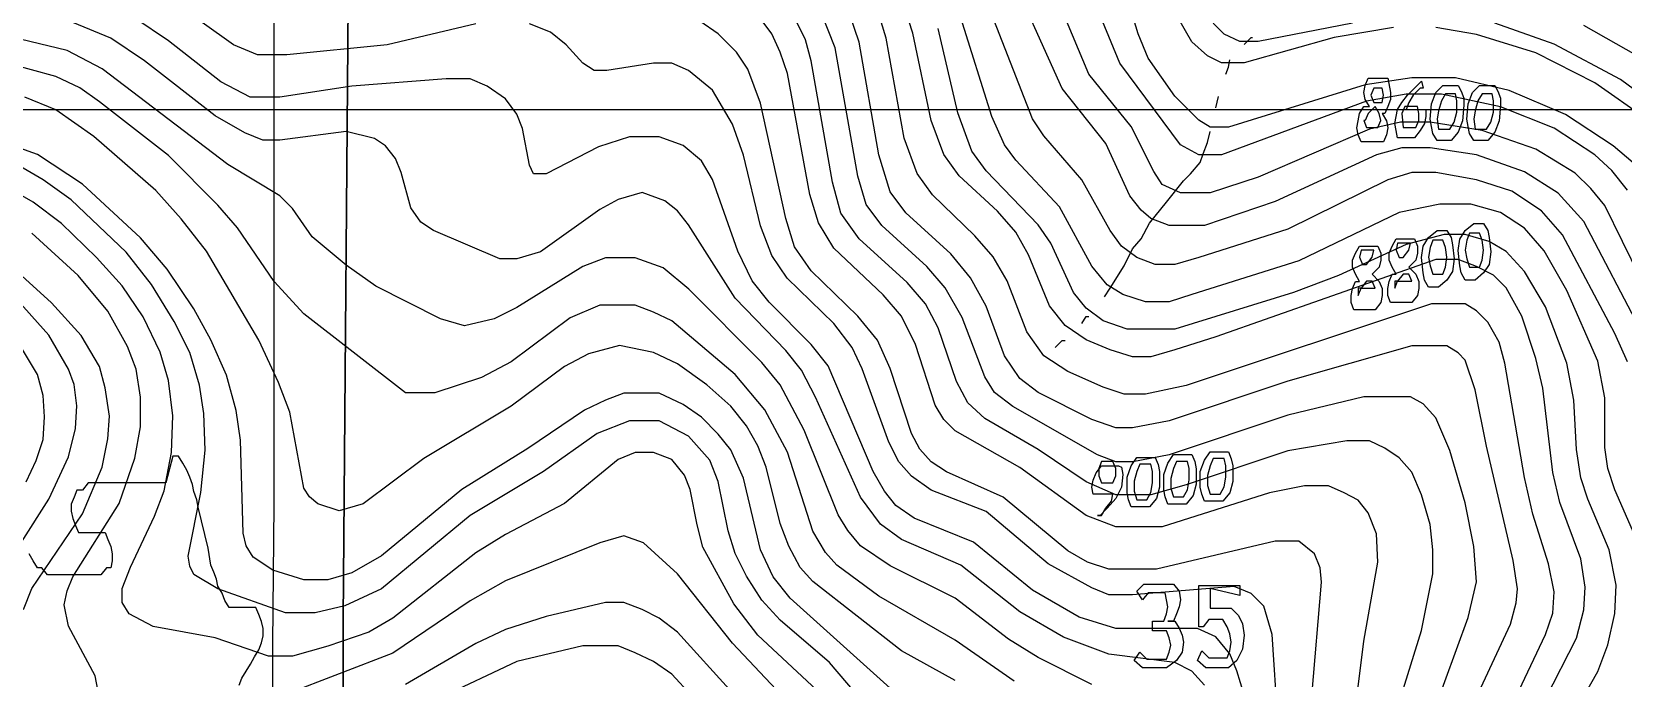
# Model space of a CAD drawing. Extents: x -0.49 to 6.91, y -0.57 to 8.11.
# Drawn here: x 0.709 to 1.304, y 0.327 to 0.569 of the extents above; entities that cross this region are included whole.
import ezdxf

# ---------------------------------------------------------------- set-up
doc = ezdxf.new("R2010")
doc.units = 0
for name, color, linetype in [('Elevations', 7, 'CONTINUOUS'), ('Grid', 7, 'CONTINUOUS'), ('topo', 7, 'CONTINUOUS'), ('topo_grid', 7, 'CONTINUOUS'), ('water', 7, 'CONTINUOUS'), ('white', 7, 'CONTINUOUS')]:
    doc.layers.add(name, color=color, linetype=linetype)

msp = doc.modelspace()

# ---------------------------------------------------------------- linework, layer by layer
at = {"layer": 'Elevations', "color": 1}
for points in [[(1.21727, 0.545937), (1.21727, 0.545937), (1.21727, 0.543291), (1.216217, 0.540646), (1.215161, 0.538), (1.214108, 0.538), (1.215688, 0.535354), (1.216214, 0.532708), (1.215688, 0.530062), (1.214635, 0.527416), (1.212526, 0.527416), (1.209891, 0.527416), (1.207782, 0.527416), (1.2062, 0.527416), (1.205144, 0.530062), (1.204618, 0.532708), (1.205144, 0.535354), (1.205671, 0.538), (1.207253, 0.540646), (1.209362, 0.540646), (1.20778, 0.543291), (1.207253, 0.545937), (1.20778, 0.548583), (1.208835, 0.551229), (1.210944, 0.551229), (1.213053, 0.551229), (1.216216, 0.551229)], [(1.224124, 0.542233), (1.223071, 0.539587), (1.226234, 0.539587), (1.227816, 0.539587), (1.229398, 0.539587), (1.230451, 0.539587), (1.230451, 0.536941), (1.229925, 0.534296), (1.228342, 0.53165), (1.226234, 0.529004), (1.223598, 0.529004), (1.22149, 0.529004), (1.219907, 0.529004), (1.219381, 0.53165), (1.218854, 0.534296), (1.219381, 0.536941), (1.219907, 0.539587), (1.22149, 0.542233), (1.223598, 0.544879), (1.226234, 0.547525), (1.228869, 0.550171), (1.229398, 0.547525), (1.228342, 0.547525), (1.225707, 0.544879)], [(1.243632, 0.546466), (1.244688, 0.543821), (1.244688, 0.541175), (1.244161, 0.535354), (1.242579, 0.531121), (1.239944, 0.527946), (1.23678, 0.527946), (1.234671, 0.527946), (1.233089, 0.530591), (1.232562, 0.533237), (1.232036, 0.535883), (1.232562, 0.541704), (1.234144, 0.545937), (1.23678, 0.548583), (1.240471, 0.548583), (1.242579, 0.548583)], [(1.257341, 0.546466), (1.258394, 0.543821), (1.258394, 0.541175), (1.257868, 0.535354), (1.256285, 0.531121), (1.25365, 0.527946), (1.250487, 0.527946), (1.248378, 0.527946), (1.246796, 0.530591), (1.24627, 0.533237), (1.245743, 0.535883), (1.24627, 0.541704), (1.247852, 0.545937), (1.250487, 0.548583), (1.254177, 0.548583), (1.256286, 0.548583)], [(1.210943, 0.542233), (1.211996, 0.542233), (1.214107, 0.542233), (1.214634, 0.544879), (1.214107, 0.547525), (1.212525, 0.547525), (1.210943, 0.547525), (1.20989, 0.544879)], [(1.235196, 0.532232), (1.236778, 0.532232), (1.239413, 0.532232), (1.240996, 0.534878), (1.242051, 0.538582), (1.242051, 0.542815), (1.241522, 0.545461), (1.23994, 0.545461), (1.237831, 0.545461), (1.236249, 0.542815), (1.235193, 0.539111), (1.234667, 0.535936)], [(1.248905, 0.532232), (1.250485, 0.532232), (1.253122, 0.532232), (1.254702, 0.534878), (1.255758, 0.538582), (1.255758, 0.542815), (1.255231, 0.545461), (1.253649, 0.545461), (1.25154, 0.545461), (1.249958, 0.542815), (1.248905, 0.539111), (1.248379, 0.535936)], [(1.208307, 0.532761), (1.209889, 0.532761), (1.212525, 0.532761), (1.213578, 0.535407), (1.213051, 0.538053), (1.211469, 0.540699), (1.208834, 0.538053), (1.207781, 0.535407), (1.207254, 0.535407)], [(1.222015, 0.532761), (1.224124, 0.532761), (1.225706, 0.532761), (1.226759, 0.532761), (1.227815, 0.535407), (1.227815, 0.538053), (1.227288, 0.540699), (1.225706, 0.540699), (1.224124, 0.540699), (1.222541, 0.540699), (1.221486, 0.538053)], [(1.239942, 0.491618), (1.240469, 0.488973), (1.240995, 0.483681), (1.240469, 0.478918), (1.23836, 0.475743), (1.235197, 0.473098), (1.233088, 0.473098), (1.231506, 0.473098), (1.229924, 0.475743), (1.229397, 0.478389), (1.228871, 0.48421), (1.229397, 0.488443), (1.231506, 0.491618), (1.23467, 0.494264), (1.236778, 0.494264), (1.238361, 0.494264)], [(1.25365, 0.494264), (1.254177, 0.491618), (1.254703, 0.486327), (1.254177, 0.481564), (1.252068, 0.478389), (1.248905, 0.475743), (1.246796, 0.475743), (1.245214, 0.475743), (1.243632, 0.478389), (1.243105, 0.481035), (1.242579, 0.486856), (1.243105, 0.491089), (1.245214, 0.494264), (1.248378, 0.49691), (1.250486, 0.49691), (1.252069, 0.49691)], [(1.21358, 0.485824), (1.21358, 0.483178), (1.213053, 0.480532), (1.210416, 0.477886), (1.213053, 0.475241), (1.214107, 0.472595), (1.214107, 0.469949), (1.21358, 0.467303), (1.211471, 0.464657), (1.208836, 0.464657), (1.206727, 0.464657), (1.204619, 0.464657), (1.203563, 0.464657), (1.20251, 0.467303), (1.20251, 0.469949), (1.203036, 0.472595), (1.204089, 0.475241), (1.205672, 0.475241), (1.204089, 0.477886), (1.203036, 0.480532), (1.203036, 0.483178), (1.204089, 0.485824), (1.205672, 0.48847), (1.20778, 0.48847), (1.209889, 0.48847), (1.211471, 0.48847), (1.212524, 0.48847)], [(1.227288, 0.48847), (1.227288, 0.485824), (1.226762, 0.483178), (1.224126, 0.480532), (1.226762, 0.477886), (1.227815, 0.475241), (1.227815, 0.472595), (1.227288, 0.469949), (1.225179, 0.467303), (1.222544, 0.467303), (1.220435, 0.467303), (1.218327, 0.467303), (1.217274, 0.467303), (1.216218, 0.469949), (1.216218, 0.472595), (1.216744, 0.475241), (1.2178, 0.477886), (1.219382, 0.477886), (1.2178, 0.480532), (1.216744, 0.483178), (1.216744, 0.485824), (1.2178, 0.48847), (1.219382, 0.491116), (1.221491, 0.491116), (1.2236, 0.491116), (1.225182, 0.491116), (1.226238, 0.491116)], [(1.220434, 0.484236), (1.222016, 0.484236), (1.224125, 0.486882), (1.224651, 0.489528), (1.223596, 0.489528), (1.221487, 0.489528), (1.219905, 0.489528), (1.219378, 0.486882)], [(1.233088, 0.477913), (1.23467, 0.477913), (1.236779, 0.477913), (1.237832, 0.480559), (1.238358, 0.484263), (1.237832, 0.487967), (1.236779, 0.490613), (1.235197, 0.490613), (1.233088, 0.490613), (1.232032, 0.487967), (1.231506, 0.484263), (1.232032, 0.481088)], [(1.246796, 0.480559), (1.248378, 0.480559), (1.250487, 0.480559), (1.25154, 0.483205), (1.252067, 0.486909), (1.25154, 0.490613), (1.250487, 0.493259), (1.248905, 0.493259), (1.246796, 0.493259), (1.245743, 0.490613), (1.245216, 0.486909), (1.245743, 0.483734)], [(1.206726, 0.481617), (1.208308, 0.481617), (1.210417, 0.484263), (1.210943, 0.486909), (1.20989, 0.486909), (1.207782, 0.486909), (1.206199, 0.486909), (1.205673, 0.484263)], [(1.219907, 0.475294), (1.222016, 0.475294), (1.223598, 0.475294), (1.224654, 0.475294), (1.22518, 0.475294), (1.22518, 0.475294), (1.224124, 0.477939), (1.222016, 0.477939), (1.219907, 0.475294), (1.218854, 0.475294), (1.218854, 0.472648)], [(1.206198, 0.472648), (1.208307, 0.472648), (1.209889, 0.472648), (1.210945, 0.472648), (1.211471, 0.472648), (1.211471, 0.472648), (1.210416, 0.475294), (1.208307, 0.475294), (1.206198, 0.472648), (1.205145, 0.472648), (1.205145, 0.470002)], [(1.157689, 0.408857), (1.158218, 0.406211), (1.158218, 0.40039), (1.157162, 0.396157), (1.154527, 0.392982), (1.151363, 0.392982), (1.149254, 0.392982), (1.147675, 0.392982), (1.146619, 0.395628), (1.146092, 0.398273), (1.146092, 0.404094), (1.147675, 0.408328), (1.149783, 0.411503), (1.153473, 0.411503), (1.155055, 0.411503), (1.156638, 0.411503)], [(1.116564, 0.405682), (1.117093, 0.403036), (1.116564, 0.398273), (1.114455, 0.39404), (1.111291, 0.390336), (1.108656, 0.38769), (1.1076, 0.38769), (1.109183, 0.38769), (1.110765, 0.390336), (1.112873, 0.392982), (1.1134, 0.395628), (1.112344, 0.395628), (1.110236, 0.395628), (1.108656, 0.395628), (1.107074, 0.395628), (1.106018, 0.395628), (1.105492, 0.398273), (1.106018, 0.400919), (1.107074, 0.403565), (1.109183, 0.406211), (1.111818, 0.406211), (1.113927, 0.406211), (1.115509, 0.406211)], [(1.109183, 0.399887), (1.110765, 0.399887), (1.112347, 0.399887), (1.113403, 0.399887), (1.114459, 0.402533), (1.114459, 0.405179), (1.113403, 0.407825), (1.111821, 0.407825), (1.110239, 0.407825), (1.109186, 0.407825), (1.108133, 0.405179), (1.108133, 0.402533)], [(1.130273, 0.40674), (1.1308, 0.404094), (1.1308, 0.398273), (1.129744, 0.39404), (1.127109, 0.390865), (1.123946, 0.390865), (1.121837, 0.390865), (1.120255, 0.390865), (1.119202, 0.393511), (1.118675, 0.396157), (1.118675, 0.401978), (1.120257, 0.406211), (1.122366, 0.409386), (1.126057, 0.409386), (1.127639, 0.409386), (1.129221, 0.409386)], [(1.122364, 0.393564), (1.123946, 0.393564), (1.126055, 0.393564), (1.127637, 0.39621), (1.128164, 0.399914), (1.128164, 0.404147), (1.127637, 0.406793), (1.125529, 0.406793), (1.12342, 0.406793), (1.122364, 0.404147), (1.121311, 0.400443), (1.121311, 0.396739)], [(1.143981, 0.407798), (1.144508, 0.405153), (1.144508, 0.399332), (1.143455, 0.395098), (1.140817, 0.391923), (1.137654, 0.391923), (1.135545, 0.391923), (1.133963, 0.391923), (1.13291, 0.394569), (1.132383, 0.397215), (1.132383, 0.403036), (1.133966, 0.407269), (1.136074, 0.410444), (1.139765, 0.410444), (1.141348, 0.410444), (1.14293, 0.410444)], [(1.136073, 0.394622), (1.137655, 0.394622), (1.139764, 0.394622), (1.141346, 0.397268), (1.141873, 0.400972), (1.141873, 0.405205), (1.141346, 0.407851), (1.139237, 0.407851), (1.137129, 0.407851), (1.136076, 0.405205), (1.13502, 0.401501), (1.13502, 0.397797)], [(1.149781, 0.39568), (1.151363, 0.39568), (1.153472, 0.39568), (1.155054, 0.398326), (1.155581, 0.40203), (1.155581, 0.406264), (1.155054, 0.40891), (1.152945, 0.40891), (1.150837, 0.40891), (1.149784, 0.406264), (1.148728, 0.40256), (1.148728, 0.398855)]]:
    msp.add_lwpolyline(points, close=True, dxfattribs=at)
at = {"layer": 'Grid', "color": 1}
for points in [[(0.823408, 0.000763), (0.82499, 0.139961), (0.825517, 0.348743), (0.827625, 0.610258), (1.035891, 0.613433), (1.244685, 0.616078), (1.452951, 0.619253), (1.661744, 0.622428), (1.665435, 0.414175), (1.669653, 0.20645), (1.671241, 0.000816)], [(0.006687, 0.604992), (0.207044, 0.604992), (0.413729, 0.607638), (0.620413, 0.607638), (0.827625, 0.610284), (0.825516, 0.34877), (0.82499, 0.139987), (0.823407, 0.00079)]]:
    msp.add_lwpolyline(points, dxfattribs=at)
for points in [[(1.136073, 0.36192), (1.138182, 0.359274), (1.138711, 0.356099), (1.138182, 0.353453), (1.137129, 0.350807), (1.136076, 0.348161), (1.133967, 0.348161), (1.136602, 0.348161), (1.138184, 0.345515), (1.13924, 0.34287), (1.139767, 0.340224), (1.13924, 0.33652), (1.137131, 0.333345), (1.13344, 0.330699), (1.128695, 0.330699), (1.124477, 0.330699), (1.121314, 0.333345), (1.123423, 0.33652), (1.126058, 0.333874), (1.128693, 0.333874), (1.131329, 0.333874), (1.133437, 0.333874), (1.134493, 0.33652), (1.13502, 0.339165), (1.134493, 0.341811), (1.133437, 0.344457), (1.131329, 0.344457), (1.128693, 0.344457), (1.128167, 0.344457), (1.128167, 0.348161), (1.130802, 0.348161), (1.132384, 0.348161), (1.13344, 0.350807), (1.133967, 0.353453), (1.13344, 0.356099), (1.132914, 0.358745), (1.131331, 0.358745), (1.128696, 0.358745), (1.126585, 0.358745), (1.124476, 0.356099), (1.122367, 0.359274), (1.125005, 0.36192), (1.129223, 0.36192), (1.132913, 0.36192)], [(1.149781, 0.360332), (1.149781, 0.352924), (1.151363, 0.352924), (1.153998, 0.352924), (1.157688, 0.352924), (1.160326, 0.350278), (1.161908, 0.347103), (1.162435, 0.34287), (1.161908, 0.337578), (1.1598, 0.333345), (1.156636, 0.330699), (1.152418, 0.330699), (1.1482, 0.330699), (1.145037, 0.333345), (1.146619, 0.337049), (1.149257, 0.334403), (1.151892, 0.334403), (1.154527, 0.334403), (1.15611, 0.334403), (1.157163, 0.337049), (1.157689, 0.340224), (1.157163, 0.343399), (1.15611, 0.346045), (1.154527, 0.34869), (1.151892, 0.34869), (1.149257, 0.34869), (1.147148, 0.346045), (1.145566, 0.346045), (1.145566, 0.36139), (1.160856, 0.36139), (1.160856, 0.357686)]]:
    msp.add_lwpolyline(points, close=True, dxfattribs=at)
at = {"layer": 'topo', "color": 2}
for points in [[(1.311649, 0.455503), (1.2895, 0.497704), (1.28001, 0.508287), (1.267356, 0.516225), (1.249429, 0.522575), (1.232031, 0.52522), (1.221486, 0.52522), (1.211995, 0.522575), (1.174034, 0.505112), (1.147671, 0.496116), (1.13449, 0.496116), (1.127636, 0.498762), (1.123945, 0.501937), (1.119727, 0.507229), (1.11076, 0.526808), (1.094415, 0.547445), (1.072798, 0.595441)], [(1.187745, 0.320036), (1.191435, 0.36274), (1.190909, 0.368031), (1.1888, 0.373323), (1.183001, 0.378086), (1.174037, 0.378086), (1.129749, 0.367502), (1.120786, 0.367502), (1.111823, 0.367502), (1.103914, 0.370148), (1.096532, 0.374381), (1.072279, 0.39449), (1.051185, 0.404015), (1.045385, 0.407719), (1.041167, 0.412481), (1.038004, 0.418302), (1.030095, 0.442644), (1.02535, 0.453227), (1.017968, 0.462223), (1.000569, 0.479156), (0.994242, 0.488152), (0.991079, 0.498736), (0.981589, 0.541969), (0.976843, 0.554669), (0.972625, 0.561019), (0.965771, 0.567898), (0.938354, 0.586948)], [(1.305856, 0.445158), (1.301111, 0.455741), (1.281597, 0.49265), (1.27369, 0.501646), (1.262618, 0.509054), (1.249436, 0.513288), (1.234146, 0.515934), (1.225182, 0.515934), (1.216219, 0.513288), (1.178785, 0.494767), (1.145569, 0.484184), (1.136606, 0.481538), (1.129224, 0.481538), (1.122369, 0.484184), (1.116571, 0.488417), (1.112353, 0.494238), (1.101808, 0.513288), (1.087567, 0.529692), (1.083349, 0.536042), (1.064896, 0.583482)], [(1.305849, 0.509345), (1.300048, 0.516754), (1.293721, 0.522575), (1.278431, 0.532629), (1.258396, 0.540566), (1.236253, 0.545329), (1.22307, 0.545329), (1.208308, 0.542683), (1.153997, 0.522575), (1.145561, 0.522575), (1.138707, 0.526279), (1.116035, 0.556865), (1.103909, 0.586392)], [(1.307957, 0.519664), (1.300576, 0.526014), (1.282649, 0.537656), (1.26156, 0.546652), (1.241524, 0.551414), (1.22518, 0.551414), (1.207781, 0.548768), (1.156633, 0.532893), (1.149779, 0.532893), (1.145561, 0.535539), (1.136598, 0.544535), (1.126581, 0.558823), (1.12289, 0.567818), (1.11709, 0.586868)], [(0.875081, 0.571655), (0.84186, 0.563717), (0.804426, 0.560013), (0.793354, 0.560013), (0.784391, 0.563717), (0.760137, 0.58118)], [(1.275268, 0.319004), (1.286868, 0.341758), (1.289503, 0.352342), (1.29003, 0.360808), (1.288448, 0.371392), (1.28054, 0.392558), (1.277902, 0.403671), (1.274212, 0.435289), (1.271577, 0.446401), (1.266304, 0.462276), (1.260504, 0.472859), (1.255759, 0.477622), (1.249432, 0.480797), (1.242578, 0.483443), (1.234142, 0.483443), (1.151887, 0.454444), (1.136597, 0.449682), (1.127634, 0.447036), (1.120781, 0.447036), (1.112345, 0.449682), (1.103382, 0.453386), (1.095473, 0.458678), (1.089673, 0.466086), (1.081765, 0.485136), (1.07702, 0.493603), (1.070165, 0.50154), (1.05593, 0.514769), (1.05013, 0.522707), (1.045385, 0.535407), (1.038531, 0.568083), (1.034313, 0.581312)], [(1.14767, 0.324111), (1.142924, 0.329402), (1.136597, 0.332577), (1.111817, 0.335752), (1.094945, 0.342102), (1.078601, 0.351627), (1.056456, 0.36909), (1.034312, 0.378615), (1.026403, 0.384436), (1.019022, 0.39449), (1.00215, 0.431928), (0.996878, 0.441983), (0.991078, 0.449391), (0.972097, 0.46897), (0.954694, 0.496381), (0.950476, 0.501673), (0.945731, 0.505377), (0.937294, 0.508552), (0.928331, 0.505906), (0.921477, 0.502202), (0.899333, 0.486327), (0.89037, 0.483681), (0.884043, 0.483681), (0.859262, 0.494264), (0.854517, 0.497439), (0.850826, 0.502731), (0.847136, 0.51596), (0.845028, 0.521252), (0.841337, 0.526014), (0.837119, 0.52866), (0.826573, 0.531306), (0.801793, 0.528131), (0.795465, 0.528131), (0.788611, 0.530777), (0.777535, 0.537127), (0.751173, 0.557764), (0.738519, 0.566231), (0.724283, 0.572052)], [(1.162435, 0.320512), (1.159797, 0.329508), (1.157162, 0.335858), (1.151889, 0.342208), (1.145035, 0.345383), (1.137127, 0.345383), (1.114454, 0.345383), (1.100746, 0.349616), (1.083347, 0.359671), (1.061202, 0.377662), (1.039058, 0.386658), (1.032204, 0.391421), (1.027986, 0.396712), (1.023768, 0.404121), (1.006896, 0.443649), (1.000569, 0.451587), (0.984747, 0.467462), (0.978421, 0.475399), (0.973148, 0.486512), (0.963658, 0.51342), (0.95944, 0.520299), (0.952586, 0.52612), (0.943622, 0.529295), (0.93255, 0.529295), (0.920951, 0.525591), (0.901443, 0.515537), (0.898279, 0.515537), (0.896699, 0.515537), (0.895117, 0.518712), (0.892482, 0.53247), (0.890373, 0.537762), (0.886155, 0.543583), (0.879301, 0.548345), (0.872974, 0.550991), (0.86401, 0.550991), (0.828685, 0.548345), (0.801791, 0.544112), (0.790719, 0.544112), (0.779647, 0.549933), (0.760139, 0.565278), (0.747485, 0.573745)], [(1.175088, 0.310961), (1.172979, 0.343134), (1.169816, 0.353718), (1.165071, 0.35848), (1.158743, 0.361126), (1.120782, 0.357951), (1.111819, 0.357951), (1.105492, 0.360597), (1.089147, 0.369593), (1.065948, 0.389172), (1.045386, 0.397109), (1.038004, 0.402401), (1.033255, 0.407693), (1.029564, 0.415101), (1.019546, 0.442538), (1.015856, 0.450476), (1.009002, 0.459471), (0.991602, 0.476405), (0.985803, 0.484871), (0.981585, 0.495984), (0.975258, 0.522442), (0.97104, 0.534084), (0.963658, 0.546784), (0.954695, 0.554192), (0.948368, 0.556838), (0.941514, 0.556838), (0.924115, 0.554192), (0.91937, 0.554192), (0.915152, 0.556838), (0.908825, 0.563717), (0.903025, 0.56848), (0.895116, 0.571655)], [(1.203561, 0.310564), (1.207252, 0.340621), (1.212524, 0.370148), (1.211997, 0.380731), (1.208834, 0.388669), (1.205143, 0.393431), (1.199871, 0.396077), (1.194071, 0.398723), (1.185108, 0.398723), (1.171927, 0.396077), (1.131856, 0.383377), (1.12342, 0.383377), (1.114457, 0.383377), (1.10338, 0.387611), (1.0786, 0.405602), (1.054347, 0.419361), (1.050129, 0.423594), (1.046965, 0.428886), (1.039584, 0.45164), (1.034311, 0.462223), (1.027457, 0.470161), (1.009004, 0.487623), (1.003204, 0.497148), (1.00004, 0.507731), (0.991605, 0.553081), (0.988967, 0.561019), (0.985804, 0.567898), (0.981059, 0.574248)], [(1.21569, 0.302441), (1.228871, 0.344616), (1.233089, 0.365783), (1.233089, 0.374778), (1.232035, 0.384303), (1.228871, 0.395416), (1.225181, 0.403883), (1.220436, 0.409174), (1.215163, 0.412878), (1.209363, 0.415524), (1.200928, 0.415524), (1.178783, 0.41182), (1.140817, 0.39912), (1.127636, 0.395416), (1.114455, 0.395416), (1.103383, 0.400178), (1.085456, 0.412349), (1.065421, 0.423991), (1.059094, 0.429812), (1.054876, 0.437749), (1.048022, 0.457858), (1.043277, 0.466853), (1.036423, 0.474791), (1.018496, 0.491195), (1.011642, 0.50072), (1.008479, 0.512362), (1.00057, 0.557711), (0.998462, 0.565649), (0.995299, 0.571999)], [(1.228872, 0.301568), (1.246271, 0.349537), (1.249434, 0.362766), (1.248381, 0.375995), (1.245217, 0.3924), (1.239417, 0.411979), (1.234145, 0.42415), (1.2294, 0.429441), (1.224655, 0.432087), (1.216219, 0.432087), (1.207255, 0.432087), (1.178784, 0.425208), (1.134491, 0.410391), (1.120783, 0.407745), (1.114456, 0.407745), (1.107602, 0.410391), (1.075967, 0.428383), (1.069113, 0.433675), (1.065422, 0.439495), (1.056986, 0.46172), (1.050659, 0.472833), (1.043805, 0.48077), (1.026933, 0.496116), (1.021133, 0.504054), (1.01797, 0.514637), (1.009534, 0.562633), (1.004262, 0.575862)], [(1.251011, 0.323211), (1.262083, 0.347024), (1.264195, 0.354961), (1.264721, 0.360253), (1.263139, 0.370836), (1.253121, 0.41354), (1.248903, 0.434706), (1.245212, 0.445819), (1.242577, 0.448465), (1.238359, 0.451111), (1.23256, 0.451111), (1.225178, 0.451111), (1.178781, 0.437881), (1.134488, 0.423065), (1.120779, 0.420419), (1.114452, 0.420419), (1.105489, 0.423594), (1.085454, 0.433648), (1.0786, 0.43894), (1.0728, 0.447406), (1.065946, 0.465927), (1.060146, 0.476511), (1.052765, 0.485506), (1.035893, 0.500852), (1.030093, 0.50879), (1.025875, 0.522548), (1.018494, 0.564723), (1.014803, 0.575306)], [(1.264197, 0.319877), (1.275269, 0.343161), (1.277907, 0.351098), (1.278433, 0.359036), (1.276324, 0.369619), (1.270524, 0.38814), (1.26736, 0.401898), (1.259979, 0.444602), (1.257871, 0.452539), (1.253653, 0.459948), (1.249434, 0.464181), (1.245216, 0.466827), (1.238363, 0.466827), (1.232563, 0.466827), (1.140818, 0.436241), (1.125528, 0.433066), (1.117617, 0.433066), (1.109709, 0.435712), (1.096528, 0.441533), (1.087564, 0.447354), (1.081237, 0.456349), (1.073856, 0.475399), (1.068584, 0.484395), (1.061729, 0.492333), (1.045912, 0.507679), (1.040112, 0.515616), (1.035367, 0.528845), (1.028513, 0.566284), (1.02535, 0.576867)], [(1.309543, 0.378218), (1.301107, 0.397268), (1.298469, 0.405205), (1.297416, 0.413143), (1.297416, 0.431664), (1.294781, 0.445422), (1.283181, 0.47188), (1.274745, 0.486697), (1.267364, 0.495164), (1.258401, 0.500985), (1.247324, 0.50416), (1.235725, 0.50416), (1.220435, 0.500985), (1.183, 0.482993), (1.14293, 0.470293), (1.134494, 0.467647), (1.125531, 0.467647), (1.117095, 0.470293), (1.111295, 0.473997), (1.105495, 0.480876), (1.093369, 0.503101), (1.077024, 0.520564), (1.072806, 0.526385), (1.068061, 0.536968), (1.056457, 0.573851)], [(1.310594, 0.476722), (1.297413, 0.503604), (1.292141, 0.509954), (1.286341, 0.515775), (1.271578, 0.524771), (1.251543, 0.53165), (1.232035, 0.534825), (1.220963, 0.534825), (1.209363, 0.532179), (1.16771, 0.514187), (1.149785, 0.508366), (1.138708, 0.508366), (1.131854, 0.511541), (1.128691, 0.516304), (1.120255, 0.533237), (1.104437, 0.552816), (1.09442, 0.576629)], [(1.218327, 0.570226), (1.196179, 0.566522), (1.162435, 0.556997), (1.153999, 0.556997), (1.148727, 0.559643), (1.142927, 0.564934), (1.137654, 0.57393)], [(1.203031, 0.571919), (1.167706, 0.56504), (1.160852, 0.56504), (1.155052, 0.567686), (1.150834, 0.571919)], [(1.32272, 0.536465), (1.303212, 0.550753), (1.278432, 0.563982), (1.256283, 0.571919)], [(1.10549, 0.324402), (1.085455, 0.334456), (1.074383, 0.341335), (1.054347, 0.356681), (1.030094, 0.368852), (1.019022, 0.37626), (1.014277, 0.382081), (1.010586, 0.387902), (0.997932, 0.419546), (0.988969, 0.436479), (0.982115, 0.444946), (0.954698, 0.472357), (0.945208, 0.480294), (0.934663, 0.483998), (0.923586, 0.483998), (0.91515, 0.480823), (0.89037, 0.465478), (0.881934, 0.461244), (0.870862, 0.458598), (0.861898, 0.461244), (0.837645, 0.473415), (0.826573, 0.481353), (0.813919, 0.491936), (0.806538, 0.502519), (0.801792, 0.507282), (0.782284, 0.518923), (0.735355, 0.554774), (0.722174, 0.561654), (0.697921, 0.567474)], [(1.285813, 0.313369), (1.294776, 0.329244), (1.298467, 0.339298), (1.301103, 0.350939), (1.301629, 0.361523), (1.298994, 0.374752), (1.291085, 0.393802), (1.28845, 0.401739), (1.286867, 0.412323), (1.285814, 0.430844), (1.283177, 0.444602), (1.275268, 0.465769), (1.267359, 0.478998), (1.260505, 0.486406), (1.254178, 0.49011), (1.245215, 0.492756), (1.237306, 0.492756), (1.223071, 0.489052), (1.197758, 0.47741), (1.180886, 0.47106), (1.136598, 0.457302), (1.127635, 0.457302), (1.118672, 0.457302), (1.109709, 0.460477), (1.103382, 0.465239), (1.098637, 0.47106), (1.090201, 0.489581), (1.085456, 0.49646), (1.065948, 0.516569), (1.060674, 0.523977), (1.055403, 0.538264), (1.048021, 0.569909)], [(1.313234, 0.53583), (1.293726, 0.549589), (1.271582, 0.560701), (1.249438, 0.56758), (1.234148, 0.570226)], [(1.31376, 0.557261), (1.289503, 0.57102)], [(1.076493, 0.325672), (1.054349, 0.341018), (1.025877, 0.357422), (1.01006, 0.369063), (1.005842, 0.373826), (1.001097, 0.381763), (0.991606, 0.411291), (0.98317, 0.427166), (0.972098, 0.440395), (0.948372, 0.460503), (0.941518, 0.463678), (0.934664, 0.466324), (0.928334, 0.466324), (0.92148, 0.466324), (0.910408, 0.461562), (0.888259, 0.445158), (0.877187, 0.439337), (0.859788, 0.433516), (0.852933, 0.433516), (0.848716, 0.433516), (0.810754, 0.463043), (0.799682, 0.475214), (0.785973, 0.495323), (0.778592, 0.503789), (0.760138, 0.52231), (0.734303, 0.542418), (0.726922, 0.54771), (0.717959, 0.551943), (0.690538, 0.559352)], [(1.054347, 0.325883), (1.034312, 0.336996), (1.001095, 0.362925), (0.99635, 0.368217), (0.992132, 0.376154), (0.988969, 0.384621), (0.983696, 0.405788), (0.980533, 0.413725), (0.976315, 0.421133), (0.970515, 0.428542), (0.961552, 0.436479), (0.95048, 0.444417), (0.941517, 0.44865), (0.928863, 0.451296), (0.917263, 0.448121), (0.9083, 0.443358), (0.888265, 0.428542), (0.855571, 0.408963), (0.8329, 0.392029), (0.823937, 0.389383), (0.816028, 0.392029), (0.812865, 0.394675), (0.810756, 0.39785), (0.805483, 0.426319), (0.801265, 0.437432), (0.793884, 0.453307), (0.774376, 0.486538), (0.764885, 0.498709), (0.755395, 0.509293), (0.732196, 0.529401), (0.717961, 0.539455), (0.706361, 0.544218)], [(1.030089, 0.323026), (0.992655, 0.35676), (0.986328, 0.364698), (0.981583, 0.374752), (0.975256, 0.401634), (0.970511, 0.412217), (0.965765, 0.418038), (0.959438, 0.424388), (0.952584, 0.42915), (0.943621, 0.433384), (0.937294, 0.433384), (0.93044, 0.433384), (0.923586, 0.430738), (0.915677, 0.427034), (0.894587, 0.412746), (0.869807, 0.3974), (0.839749, 0.372529), (0.828677, 0.366179), (0.819714, 0.363534), (0.810751, 0.363534), (0.799152, 0.367238), (0.79177, 0.372), (0.789135, 0.376234), (0.788079, 0.380996), (0.787026, 0.415815), (0.785444, 0.426928), (0.781753, 0.440157), (0.775954, 0.453386), (0.769627, 0.465028), (0.759609, 0.479844), (0.749591, 0.491486), (0.727974, 0.511594), (0.711103, 0.522707), (0.697921, 0.527469)], [(1.023241, 0.314109), (1.00742, 0.33263), (0.988966, 0.348505), (0.982112, 0.355914), (0.976312, 0.364909), (0.972094, 0.373376), (0.969459, 0.381843), (0.965768, 0.400364), (0.962605, 0.408301), (0.954696, 0.417297), (0.943624, 0.423118), (0.932552, 0.423118), (0.920425, 0.418355), (0.90039, 0.404068), (0.872973, 0.387664), (0.839757, 0.360253), (0.826044, 0.353903), (0.814972, 0.351257), (0.8039, 0.351257), (0.778592, 0.360253), (0.769629, 0.365544), (0.768047, 0.368719), (0.76752, 0.372424), (0.772265, 0.396236), (0.773848, 0.412111), (0.773321, 0.425869), (0.771739, 0.436453), (0.768048, 0.448624), (0.762248, 0.460265), (0.753812, 0.474024), (0.744322, 0.486194), (0.723759, 0.505774), (0.713214, 0.513182), (0.704251, 0.518474)], [(1.002678, 0.322285), (0.98053, 0.342923), (0.971566, 0.354564), (0.959967, 0.375731), (0.957858, 0.384198), (0.955223, 0.397427), (0.953114, 0.402718), (0.948369, 0.408539), (0.941515, 0.411185), (0.93466, 0.411185), (0.928333, 0.408539), (0.908298, 0.392135), (0.886154, 0.380493), (0.875082, 0.373614), (0.843974, 0.349273), (0.835011, 0.343981), (0.819721, 0.338689), (0.806535, 0.334985), (0.797571, 0.334985), (0.777536, 0.341864), (0.754337, 0.346098), (0.745374, 0.35086), (0.742739, 0.355093), (0.742739, 0.360385), (0.745902, 0.368323), (0.754865, 0.387373), (0.758556, 0.396898), (0.761191, 0.411185), (0.761718, 0.424943), (0.760135, 0.438173), (0.756971, 0.448756), (0.750644, 0.461985), (0.742736, 0.473627), (0.733245, 0.48421), (0.720064, 0.49691), (0.709519, 0.504848), (0.698447, 0.511198)], [(0.735355, 0.313951), (0.732718, 0.327709), (0.7227, 0.34623), (0.721118, 0.354167), (0.722171, 0.359459), (0.72428, 0.364751), (0.741679, 0.392188), (0.747478, 0.409121), (0.749587, 0.420763), (0.749587, 0.431875), (0.748005, 0.442459), (0.744842, 0.450925), (0.73746, 0.464155), (0.726388, 0.477384), (0.708989, 0.493259)], [(0.705828, 0.352448), (0.708993, 0.360385), (0.727974, 0.388325), (0.735354, 0.405788), (0.737463, 0.416371), (0.73799, 0.424838), (0.736407, 0.435421), (0.734299, 0.443358), (0.727445, 0.455), (0.716373, 0.467171), (0.698447, 0.483575)], [(0.694758, 0.361602), (0.715321, 0.393749), (0.722702, 0.409624), (0.72534, 0.420207), (0.725866, 0.428674), (0.724811, 0.436611), (0.722702, 0.442432), (0.715321, 0.455132), (0.701612, 0.470478)], [(0.706884, 0.400231), (0.710574, 0.408169), (0.713212, 0.416106), (0.713739, 0.424573), (0.713212, 0.43251), (0.711103, 0.440448), (0.704776, 0.451031)], [(0.989497, 0.320301), (0.97104, 0.33988), (0.950476, 0.365809), (0.937823, 0.377451), (0.930441, 0.380096), (0.921478, 0.377451), (0.886153, 0.363163), (0.872972, 0.355755), (0.843973, 0.336176), (0.783863, 0.312892)], [(0.971038, 0.321227), (0.950475, 0.343981), (0.943621, 0.349273), (0.937294, 0.352448), (0.93044, 0.355093), (0.923586, 0.355093), (0.901442, 0.349802), (0.886152, 0.345039), (0.875079, 0.339748), (0.848717, 0.324402)], [(0.955749, 0.320327), (0.948367, 0.328265), (0.941513, 0.333027), (0.934659, 0.336202), (0.928332, 0.338848), (0.91515, 0.338848), (0.890369, 0.333027), (0.861371, 0.319269)]]:
    msp.add_lwpolyline(points, dxfattribs=at)
at = {"layer": 'topo_grid', "color": 7}
for points in [[(0.798627, 0.031878), (0.798627, 0.082493), (0.799154, 0.134166), (0.799154, 0.18531), (0.799154, 0.236957), (0.799154, 0.288101), (0.799154, 0.339774), (0.79968, 0.391447), (0.79968, 0.442591), (0.79968, 0.494264), (0.79968, 0.545408), (0.79968, 0.597081), (0.79968, 0.648754), (0.800209, 0.699898), (0.800209, 0.751571), (0.800209, 0.802715), (0.800209, 0.854389), (0.800209, 0.906035), (0.800736, 0.957179), (0.800736, 1.008852)], [(0.695814, 0.539614), (0.733248, 0.539614), (0.770156, 0.539614), (0.80759, 0.539614), (0.845024, 0.539614), (0.881936, 0.539614), (0.91937, 0.539614), (0.956277, 0.539614), (0.993712, 0.539614), (1.030619, 0.539614), (1.068058, 0.539614), (1.105492, 0.539614), (1.142399, 0.539614), (1.179834, 0.539614), (1.216741, 0.539614), (1.25418, 0.539614), (1.291614, 0.539614), (1.328521, 0.539614)]]:
    msp.add_lwpolyline(points, dxfattribs=at)
at = {"layer": 'water', "color": 4}
for points in [[(1.162435, 0.56385), (1.16507, 0.566495), (1.165597, 0.566495)], [(1.155581, 0.55279), (1.156634, 0.555436), (1.157161, 0.558082)], [(1.15189, 0.540143), (1.152943, 0.544376)], [(1.110237, 0.469473), (1.112346, 0.472648), (1.117618, 0.481114), (1.120782, 0.487464), (1.123945, 0.491169), (1.127109, 0.496989), (1.133435, 0.504927), (1.139762, 0.512864), (1.1424, 0.51551), (1.14609, 0.519744), (1.147145, 0.522919), (1.148727, 0.527152), (1.14978, 0.531385), (1.14978, 0.531385)], [(1.1018, 0.459471), (1.103382, 0.462117), (1.104435, 0.462117)], [(1.091783, 0.450502), (1.094418, 0.453148), (1.095471, 0.453148)]]:
    msp.add_lwpolyline(points, dxfattribs=at)
at = {"layer": 'white', "color": 7}
msp.add_lwpolyline([(0.786512, 0.324137), (0.787567, 0.326783), (0.78915, 0.329429), (0.790732, 0.332075), (0.792314, 0.33472), (0.793896, 0.337366), (0.794949, 0.340012), (0.795476, 0.342658), (0.795476, 0.345304), (0.794949, 0.34795), (0.793896, 0.350595), (0.792841, 0.353241), (0.791258, 0.353241), (0.78915, 0.353241), (0.787041, 0.353241), (0.784932, 0.353241), (0.782824, 0.353241), (0.781241, 0.355887), (0.780188, 0.358533), (0.778606, 0.361179), (0.77808, 0.363825), (0.777024, 0.36647), (0.775971, 0.369116), (0.774915, 0.375466), (0.771225, 0.390812), (0.770698, 0.393458), (0.769645, 0.396633), (0.769119, 0.399279), (0.768066, 0.401925), (0.76701, 0.40457), (0.765428, 0.407216), (0.763846, 0.409862), (0.761737, 0.409862), (0.759082, 0.399808), (0.759082, 0.399808), (0.756449, 0.399808), (0.753811, 0.399808), (0.750648, 0.399808), (0.747484, 0.399808), (0.744849, 0.399808), (0.741686, 0.399808), (0.738521, 0.399808), (0.735886, 0.399808), (0.732723, 0.399808), (0.730085, 0.399808), (0.727976, 0.397162), (0.725868, 0.397162), (0.724815, 0.394516), (0.723759, 0.39187), (0.723759, 0.389225), (0.724288, 0.386579), (0.725341, 0.383933), (0.726394, 0.381287), (0.728503, 0.381287), (0.730612, 0.381287), (0.73272, 0.381287), (0.734303, 0.381287), (0.736411, 0.381287), (0.737467, 0.378641), (0.73852, 0.375995), (0.739047, 0.37335), (0.739047, 0.370704), (0.73852, 0.368058), (0.736938, 0.368058), (0.734829, 0.365412), (0.73272, 0.365412), (0.730085, 0.365412), (0.72745, 0.365412), (0.724815, 0.365412), (0.722179, 0.365412), (0.719542, 0.365412), (0.716906, 0.365412), (0.714798, 0.365412), (0.712689, 0.368058), (0.711104, 0.368058), (0.709522, 0.370704), (0.70794, 0.37335)], dxfattribs=at)

doc.saveas('drawing.dxf')
